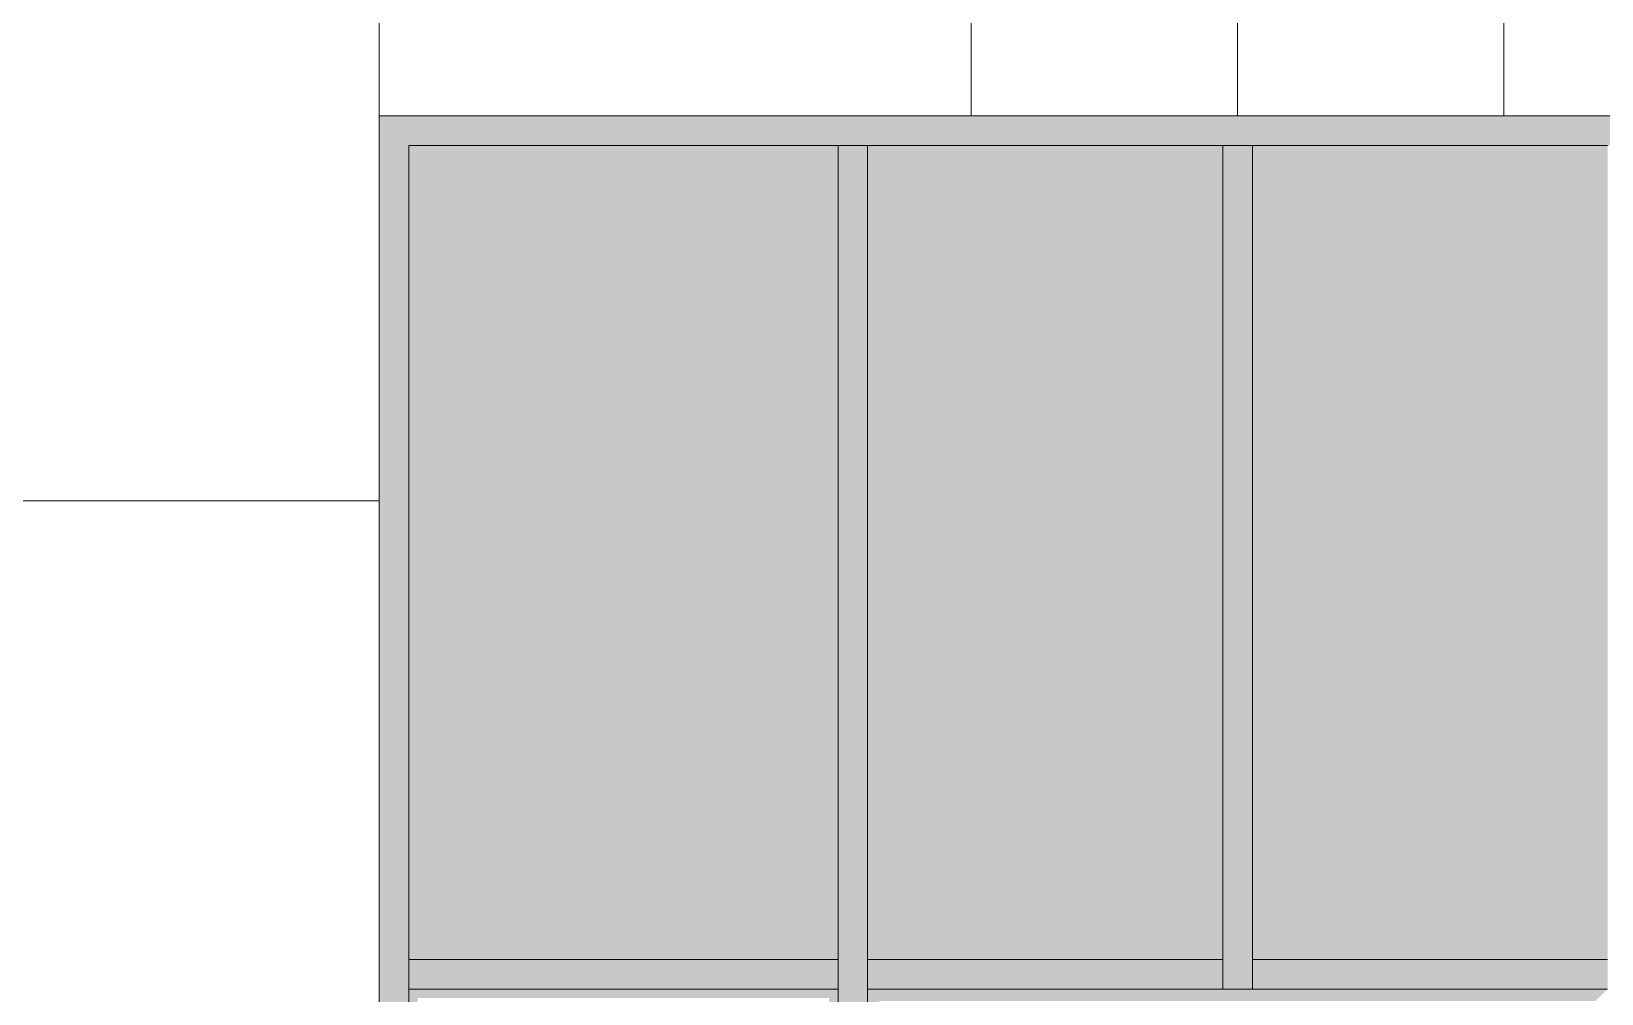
# Model space of a CAD drawing. Header units: millimetres. Extents: x 1499747 to 4341325, y -28481 to 441852.
# Drawn here: x 4146875 to 4149528, y 366596 to 368221 of the extents above; entities that cross this region are included whole.
import ezdxf

# ---------------------------------------------------------------- set-up
doc = ezdxf.new("R2010")
doc.units = ezdxf.units.MM
doc.header["$MEASUREMENT"] = 0
doc.layers.add('Чертеж и Рисунок', color=7, linetype='Continuous')

msp = doc.modelspace()

# ---------------------------------------------------------------- hatches: boundary and pattern name
at = {"layer": 'Чертеж и Рисунок', "linetype": 'Continuous', "lineweight": 0, "true_color": 0x2e2e2e}
for points in [[(4147462.8, 368078.4), (4147512.8, 368028.4), (4148187.8, 368028.4), (4148187.8, 368078.4)], [(4147462.8, 367128.4), (4147512.8, 367128.4), (4147512.8, 368028.4), (4147462.8, 368078.4)], [(4148187.8, 368078.4), (4148187.8, 368028.4), (4148262.8, 368028.4), (4148262.8, 368078.4)], [(4148262.8, 368078.4), (4148262.8, 368028.4), (4148912.8, 368028.4), (4148912.8, 368078.4)], [(4148912.8, 368028.4), (4149562.8, 368028.4), (4149562.8, 368078.4), (4148912.8, 368078.4)], [(4148237.8, 368028.4), (4148237.8, 367128.4), (4148287.8, 367128.4), (4148287.8, 368028.4)], [(4148887.8, 367128.4), (4148937.8, 367128.4), (4148937.8, 368028.4), (4148887.8, 368028.4)], [(4147462.8, 366628.4), (4147512.8, 366628.4), (4147512.8, 367128.4), (4147462.8, 367128.4)], [(4148237.8, 367128.4), (4148237.8, 366628.4), (4148287.8, 366628.4), (4148287.8, 367128.4)], [(4148887.8, 366603.4), (4148937.8, 366603.4), (4148937.8, 367128.4), (4148887.8, 367128.4)], [(4147512.8, 366653.4), (4147512.8, 366603.4), (4148187.8, 366603.4), (4148187.8, 366653.4)], [(4148187.8, 366653.4), (4148187.8, 366603.4), (4148237.8, 366603.4), (4148237.8, 366653.4)], [(4148287.8, 366603.4), (4148887.8, 366603.4), (4148887.8, 366653.4), (4148287.8, 366653.4)], [(4148937.8, 366603.4), (4149537.8, 366603.4), (4149537.8, 366653.4), (4148937.8, 366653.4)], [(4147462.8, 366228.4), (4147512.8, 366228.4), (4147512.8, 366628.4), (4147462.8, 366628.4)], [(4148237.8, 366628.4), (4148237.8, 366228.4), (4148287.8, 366228.4), (4148287.8, 366628.4)], [(4148287.8, 363828.4), (4148307.8, 363828.4), (4148307.8, 366583.4), (4148287.8, 366603.4)], [(4149537.8, 366603.4), (4148287.8, 366603.4), (4148307.8, 366583.4), (4149517.8, 366583.4)]]:
    msp.add_hatch(color=250, dxfattribs=at).paths.add_polyline_path(points)
at = {"layer": 'Чертеж и Рисунок', "linetype": 'Continuous', "lineweight": 0, "true_color": 0x84adf9}
for points in [[(4147512.8, 368028.4), (4147512.8, 366653.4), (4148237.8, 366653.4), (4148237.8, 368028.4)], [(4148287.8, 368028.4), (4148287.8, 366653.4), (4148887.8, 366653.4), (4148887.8, 368028.4)], [(4148937.8, 368028.4), (4148937.8, 366653.4), (4149537.8, 366653.4), (4149537.8, 368028.4)]]:
    msp.add_hatch(color=161, dxfattribs=at).paths.add_polyline_path(points)
at = {"layer": 'Чертеж и Рисунок', "linetype": 'Continuous', "lineweight": 0, "true_color": 0xf7fdff}
for points in [[(4147512.8, 364853.4), (4147527.8, 364868.4), (4147527.8, 366588.4), (4147512.8, 366603.4), (4147512.8, 366228.4)], [(4147512.8, 366603.4), (4147527.8, 366588.4), (4148222.8, 366588.4), (4148237.8, 366603.4)], [(4148222.8, 366588.4), (4148222.8, 364868.4), (4148237.8, 364853.4), (4148237.8, 366228.4), (4148237.8, 366603.4)]]:
    msp.add_hatch(color=7, dxfattribs=at).paths.add_polyline_path(points)

# ---------------------------------------------------------------- linework, layer by layer
at = {"layer": 'Чертеж и Рисунок', "color": 253, "linetype": 'Continuous', "lineweight": 5, "true_color": 0xaaaaaa}
for points in [[(4147462.8, 373528.4), (4147462.8, 368078.4)], [(4148462.8, 373528.4), (4148462.8, 368078.4)], [(4148912.8, 373528.4), (4148912.8, 368078.4)], [(4149362.7, 373528.4), (4149362.7, 368078.4)], [(4145662.8, 367428), (4147462.8, 367428)]]:
    msp.add_lwpolyline(points, dxfattribs=at)
at = {"layer": 'Чертеж и Рисунок', "color": 7, "linetype": 'Continuous', "lineweight": 5}
for points in [[(4147462.8, 363828.4), (4147462.8, 368078.4)], [(4147462.8, 368078.4), (4150362.8, 368078.4)], [(4147512.8, 368028.4), (4148187.8, 368028.4)], [(4147512.8, 367128.4), (4147512.8, 368028.4)], [(4148187.8, 368028.4), (4148237.8, 368028.4)], [(4148237.8, 367128.4), (4148237.8, 368028.4)], [(4148237.8, 368028.4), (4148262.8, 368028.4)], [(4148262.8, 368028.4), (4148287.8, 368028.4)], [(4148287.8, 368028.4), (4148887.8, 368028.4)], [(4148287.8, 367128.4), (4148287.8, 368028.4)], [(4148887.8, 368028.4), (4148912.8, 368028.4)], [(4148887.8, 367128.4), (4148887.8, 368028.4)], [(4148912.8, 368028.4), (4148937.8, 368028.4)], [(4148937.8, 367128.4), (4148937.8, 368028.4)], [(4148937.8, 368028.4), (4149537.8, 368028.4)], [(4147512.8, 366653.4), (4147512.8, 367128.4)], [(4148237.8, 366653.4), (4148237.8, 367128.4)], [(4148287.8, 366653.4), (4148287.8, 367128.4)], [(4148887.8, 366653.4), (4148887.8, 367128.4)], [(4148937.8, 366603.4), (4148937.8, 367128.4)], [(4147512.8, 366628.4), (4147512.8, 366653.4)], [(4148187.8, 366653.4), (4147512.8, 366653.4)], [(4148237.8, 366653.4), (4148187.8, 366653.4)], [(4148237.8, 366628.4), (4148237.8, 366653.4)], [(4148287.8, 366628.4), (4148287.8, 366653.4)], [(4148887.8, 366653.4), (4148287.8, 366653.4)], [(4148887.8, 366603.4), (4148887.8, 366653.4)], [(4149537.8, 366653.4), (4148937.8, 366653.4)], [(4147512.8, 366603.4), (4147512.8, 366628.4)], [(4148237.8, 366603.4), (4148237.8, 366628.4)], [(4148287.8, 366228.4), (4148287.8, 366628.4)], [(4148187.8, 366603.4), (4147512.8, 366603.4)], [(4147512.8, 366228.4), (4147512.8, 366603.4)], [(4148237.8, 366603.4), (4148187.8, 366603.4)], [(4148237.8, 366228.4), (4148237.8, 366603.4)], [(4148887.8, 366603.4), (4148287.8, 366603.4)], [(4148937.8, 366603.4), (4148887.8, 366603.4)], [(4149537.8, 366603.4), (4148937.8, 366603.4)]]:
    msp.add_lwpolyline(points, dxfattribs=at)

doc.saveas('drawing.dxf')
